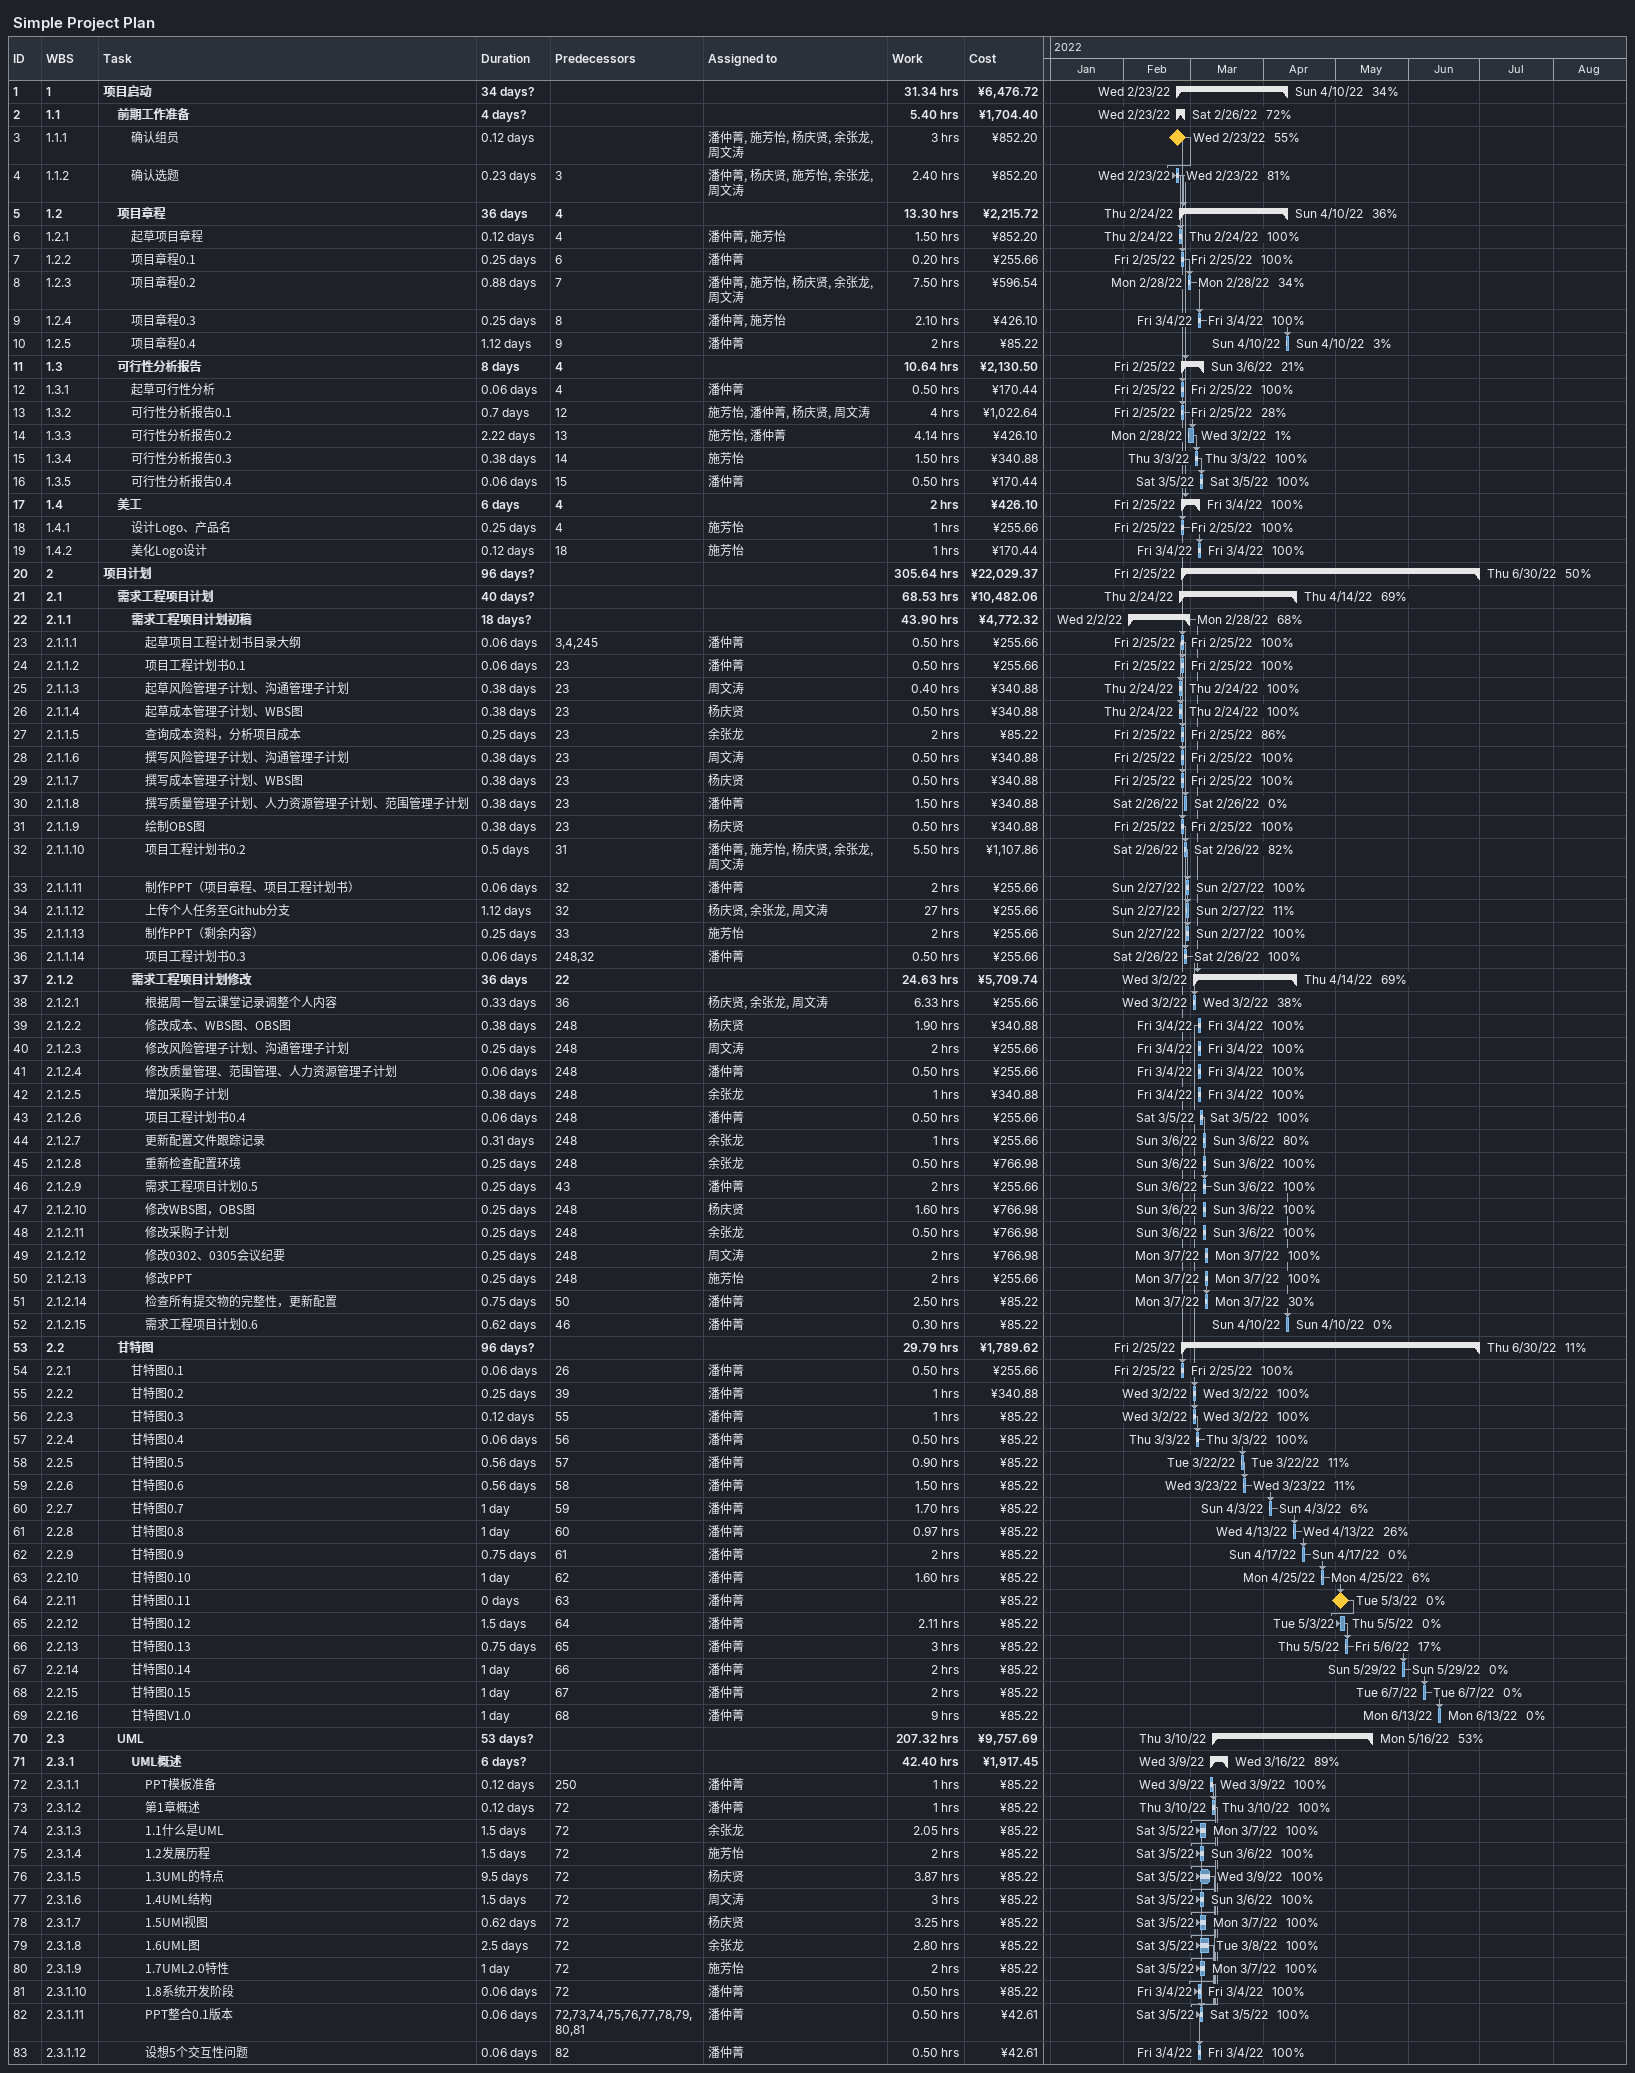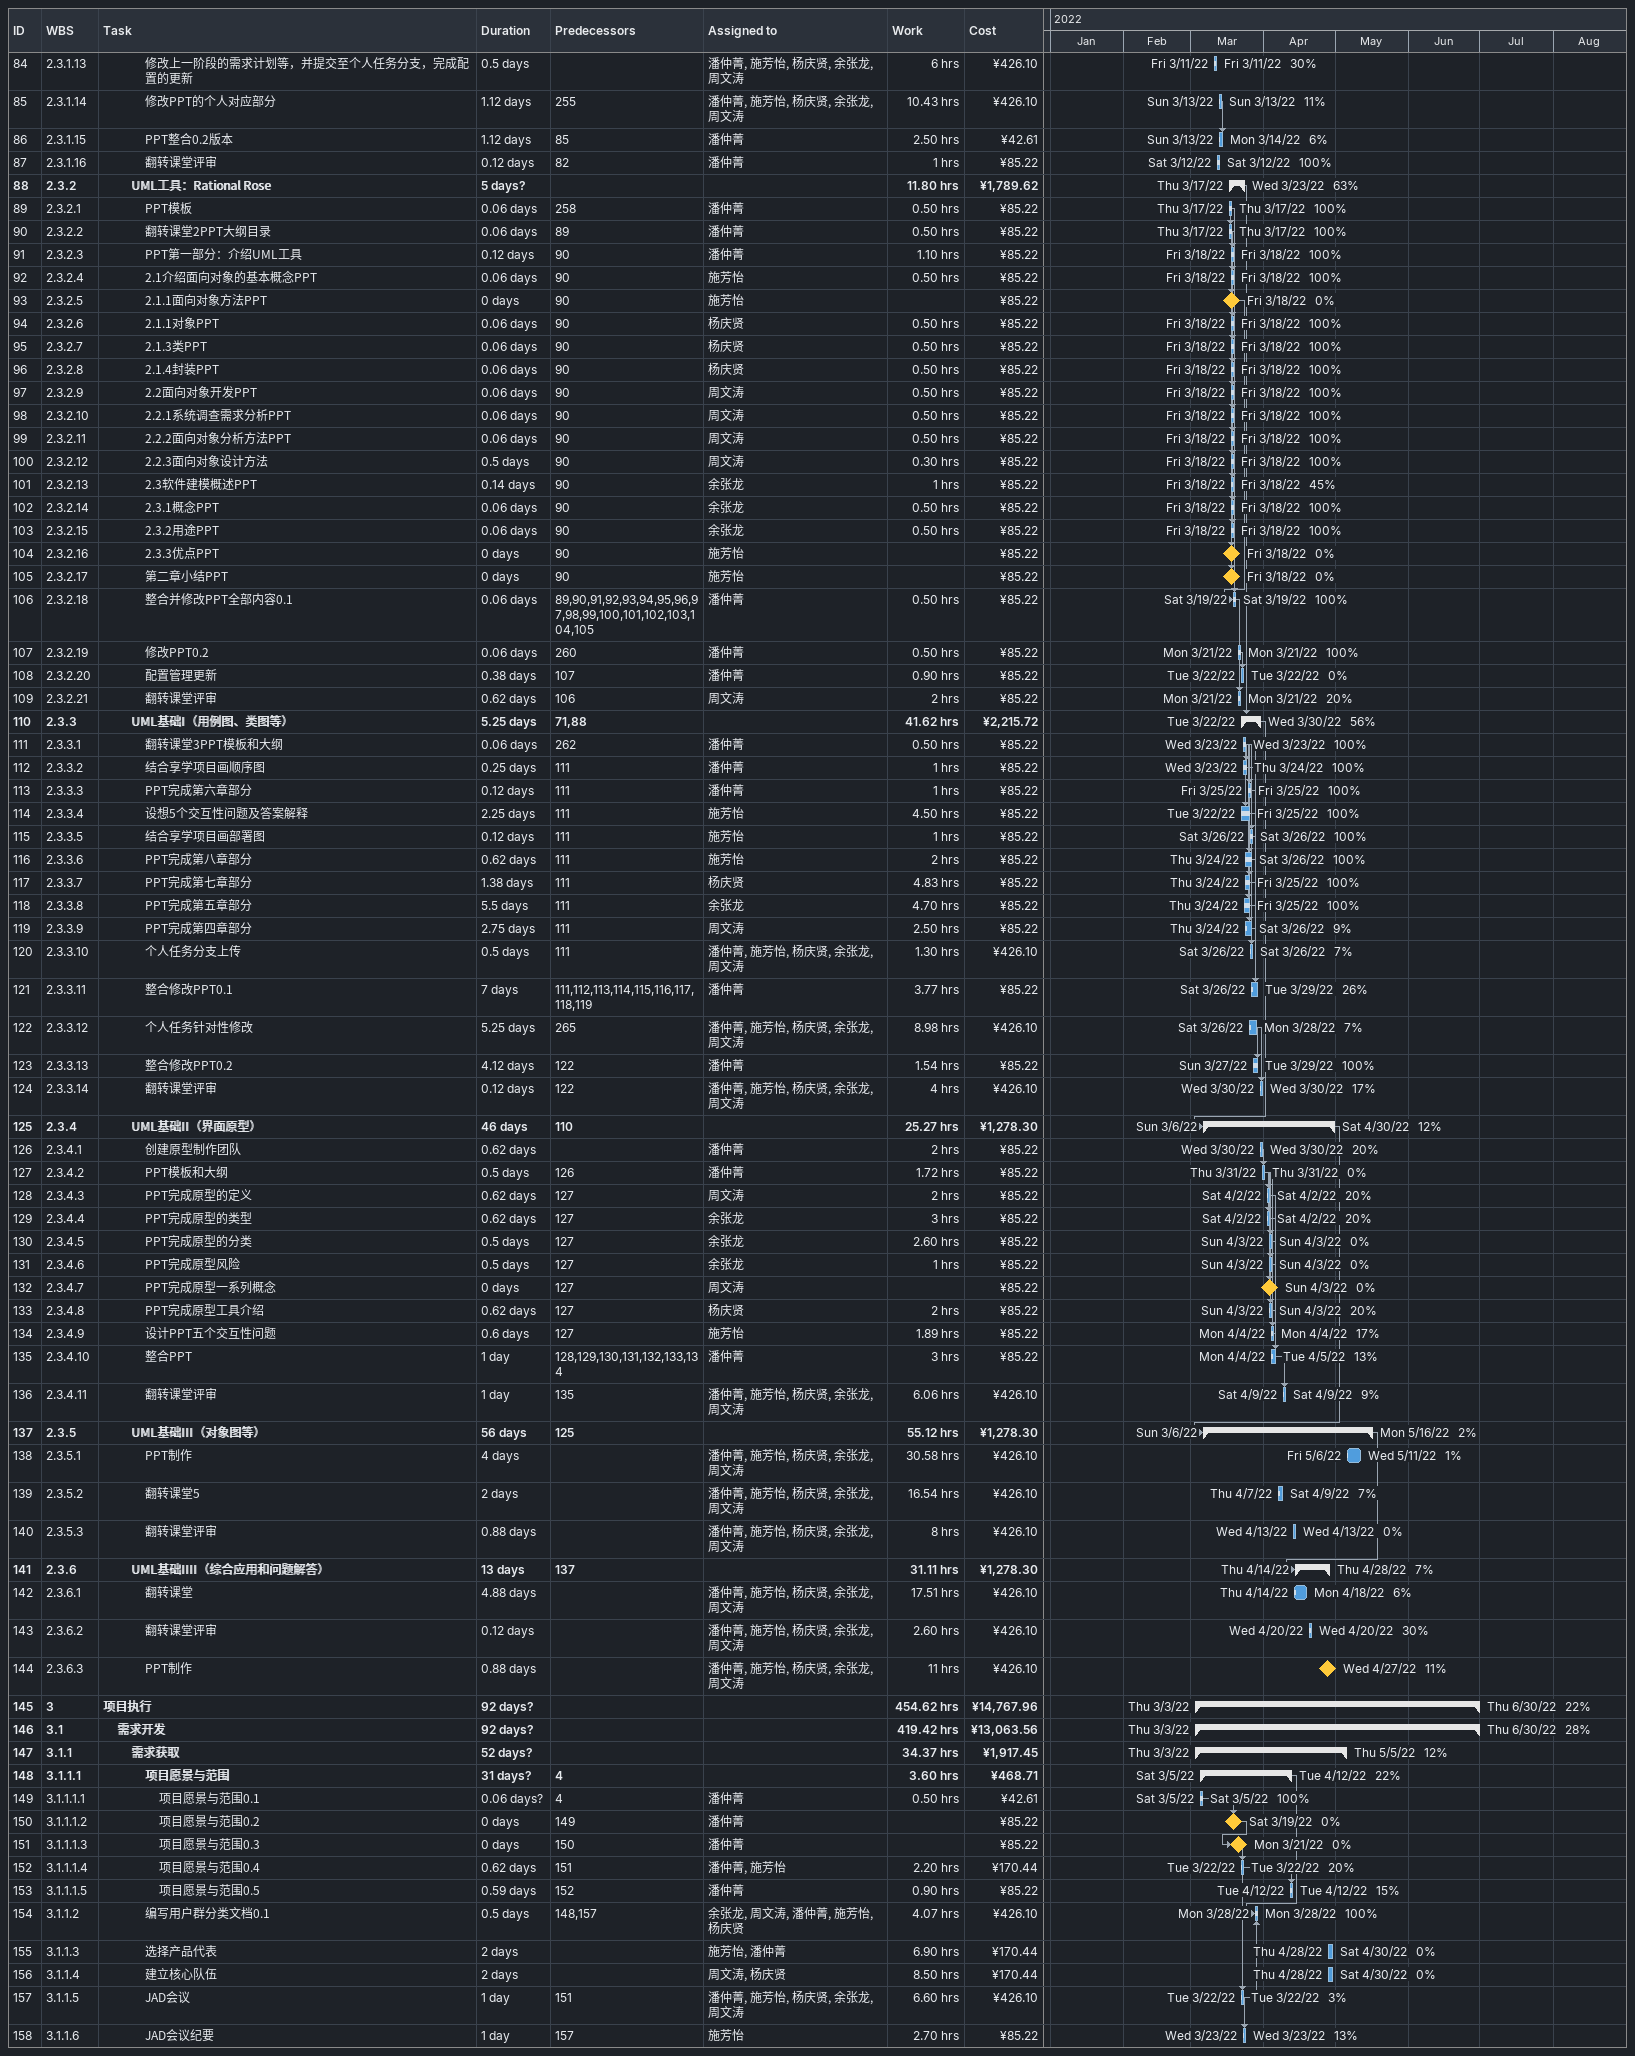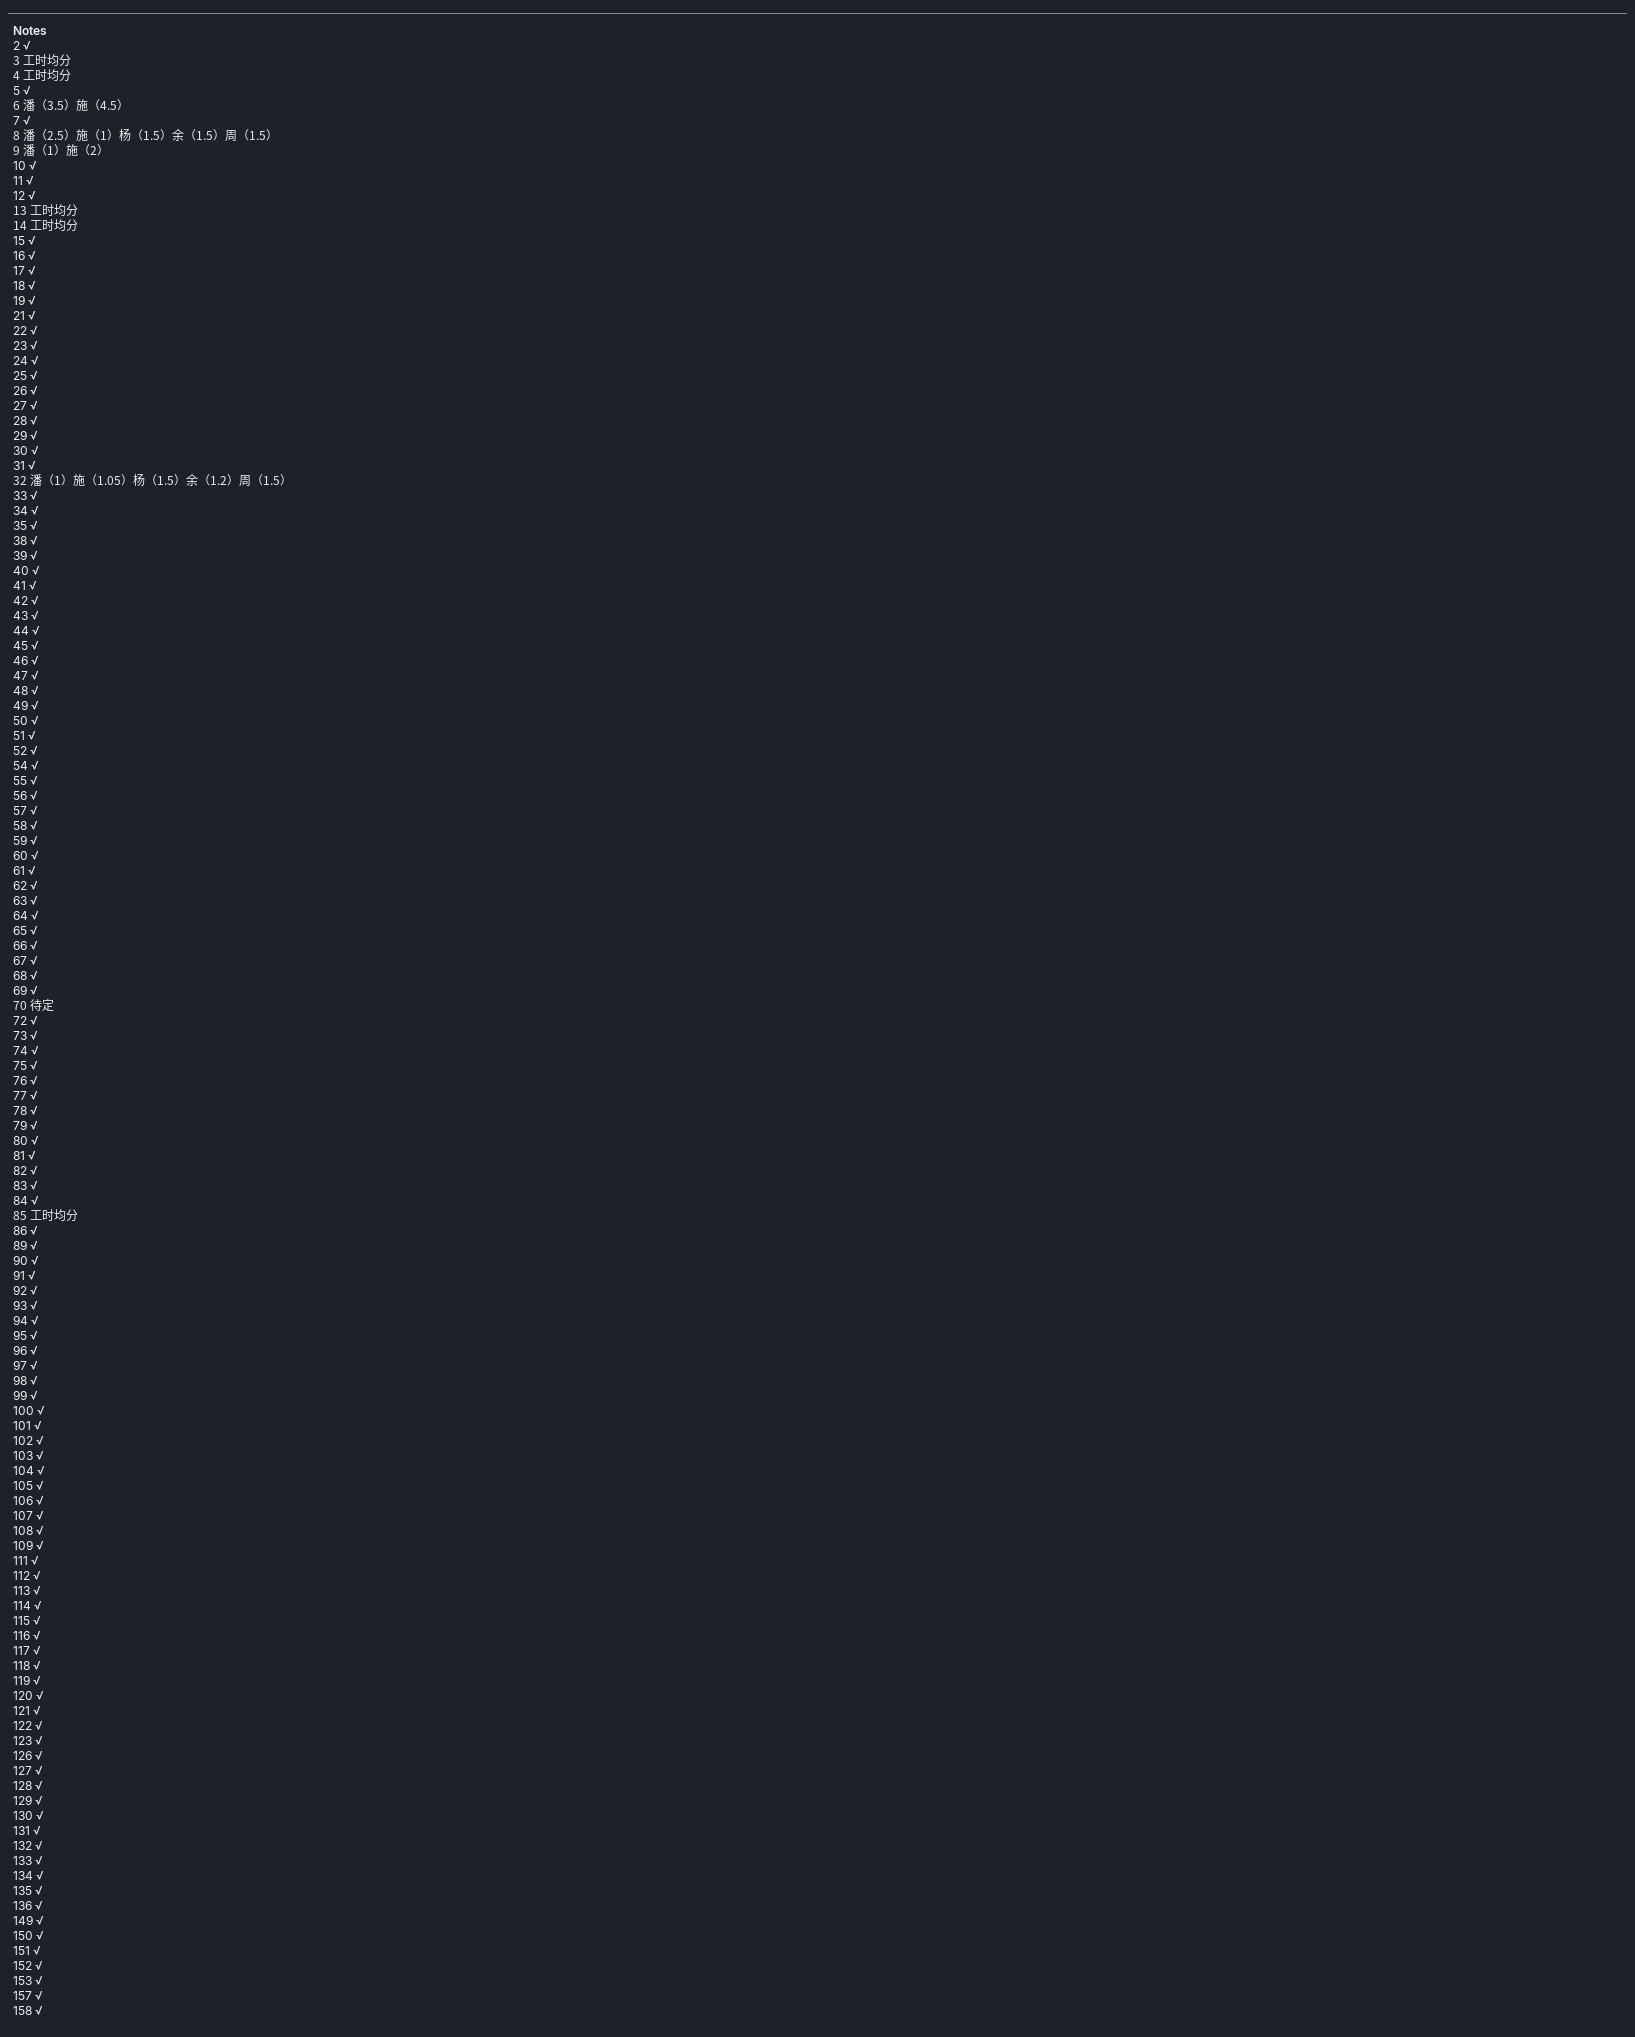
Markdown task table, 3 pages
Simple Project Plan

| ID | WBS | Task | Duration | Start | Finish | Predecessors | Resources | % complete | Work (h) | Cost (¥) |
|---|---|---|---|---|---|---|---|---|---|---|
| 1 | 1 | **项目启动** | 34d? | 2022-02-23 | 2022-04-10 |  |  | 34 | 31.34 | 6476.72 |
| 2 | 1.1 | **前期工作准备** | 4d? | 2022-02-23 | 2022-02-26 |  |  | 72 | 5.40 | 1704.40 |
| 3 | 1.1.1 | 确认组员 | 0.12d | 2022-02-23 | 2022-02-23 |  | 潘仲菁, 施芳怡, 杨庆贤, 余张龙, 周文涛 | 55 | 3 | 852.20 |
| 4 | 1.1.2 | 确认选题 | 0.23d | 2022-02-23 | 2022-02-23 | 3 | 潘仲菁, 杨庆贤, 施芳怡, 余张龙, 周文涛 | 81 | 2.40 | 852.20 |
| 5 | 1.2 | **项目章程** | 36d | 2022-02-24 | 2022-04-10 | 4 |  | 36 | 13.30 | 2215.72 |
| 6 | 1.2.1 | 起草项目章程 | 0.12d | 2022-02-24 | 2022-02-24 | 4 | 潘仲菁, 施芳怡 | 100 | 1.50 | 852.20 |
| 7 | 1.2.2 | 项目章程0.1 | 0.25d | 2022-02-25 | 2022-02-25 | 6 | 潘仲菁 | 100 | 0.20 | 255.66 |
| 8 | 1.2.3 | 项目章程0.2 | 0.88d | 2022-02-28 | 2022-02-28 | 7 | 潘仲菁, 施芳怡, 杨庆贤, 余张龙, 周文涛 | 34 | 7.50 | 596.54 |
| 9 | 1.2.4 | 项目章程0.3 | 0.25d | 2022-03-04 | 2022-03-04 | 8 | 潘仲菁, 施芳怡 | 100 | 2.10 | 426.10 |
| 10 | 1.2.5 | 项目章程0.4 | 1.12d | 2022-04-10 | 2022-04-10 | 9 | 潘仲菁 | 3 | 2 | 85.22 |
| 11 | 1.3 | **可行性分析报告** | 8d | 2022-02-25 | 2022-03-06 | 4 |  | 21 | 10.64 | 2130.50 |
| 12 | 1.3.1 | 起草可行性分析 | 0.06d | 2022-02-25 | 2022-02-25 | 4 | 潘仲菁 | 100 | 0.50 | 170.44 |
| 13 | 1.3.2 | 可行性分析报告0.1 | 0.7d | 2022-02-25 | 2022-02-25 | 12 | 施芳怡, 潘仲菁, 杨庆贤, 周文涛 | 28 | 4 | 1022.64 |
| 14 | 1.3.3 | 可行性分析报告0.2 | 2.22d | 2022-02-28 | 2022-03-02 | 13 | 施芳怡, 潘仲菁 | 1 | 4.14 | 426.10 |
| 15 | 1.3.4 | 可行性分析报告0.3 | 0.38d | 2022-03-03 | 2022-03-03 | 14 | 施芳怡 | 100 | 1.50 | 340.88 |
| 16 | 1.3.5 | 可行性分析报告0.4 | 0.06d | 2022-03-05 | 2022-03-05 | 15 | 潘仲菁 | 100 | 0.50 | 170.44 |
| 17 | 1.4 | **美工** | 6d | 2022-02-25 | 2022-03-04 | 4 |  | 100 | 2 | 426.10 |
| 18 | 1.4.1 | 设计Logo、产品名 | 0.25d | 2022-02-25 | 2022-02-25 | 4 | 施芳怡 | 100 | 1 | 255.66 |
| 19 | 1.4.2 | 美化Logo设计 | 0.12d | 2022-03-04 | 2022-03-04 | 18 | 施芳怡 | 100 | 1 | 170.44 |
| 20 | 2 | **项目计划** | 96d? | 2022-02-25 | 2022-06-30 |  |  | 50 | 305.64 | 22029.37 |
| 21 | 2.1 | **需求工程项目计划** | 40d? | 2022-02-24 | 2022-04-14 |  |  | 69 | 68.53 | 10482.06 |
| 22 | 2.1.1 | **需求工程项目计划初稿** | 18d? | 2022-02-02 | 2022-02-28 |  |  | 68 | 43.90 | 4772.32 |
| 23 | 2.1.1.1 | 起草项目工程计划书目录大纲 | 0.06d | 2022-02-25 | 2022-02-25 | 3, 4, 245 | 潘仲菁 | 100 | 0.50 | 255.66 |
| 24 | 2.1.1.2 | 项目工程计划书0.1 | 0.06d | 2022-02-25 | 2022-02-25 | 23 | 潘仲菁 | 100 | 0.50 | 255.66 |
| 25 | 2.1.1.3 | 起草风险管理子计划、沟通管理子计划 | 0.38d | 2022-02-24 | 2022-02-24 | 23 | 周文涛 | 100 | 0.40 | 340.88 |
| 26 | 2.1.1.4 | 起草成本管理子计划、WBS图 | 0.38d | 2022-02-24 | 2022-02-24 | 23 | 杨庆贤 | 100 | 0.50 | 340.88 |
| 27 | 2.1.1.5 | 查询成本资料，分析项目成本 | 0.25d | 2022-02-25 | 2022-02-25 | 23 | 余张龙 | 86 | 2 | 85.22 |
| 28 | 2.1.1.6 | 撰写风险管理子计划、沟通管理子计划 | 0.38d | 2022-02-25 | 2022-02-25 | 23 | 周文涛 | 100 | 0.50 | 340.88 |
| 29 | 2.1.1.7 | 撰写成本管理子计划、WBS图 | 0.38d | 2022-02-25 | 2022-02-25 | 23 | 杨庆贤 | 100 | 0.50 | 340.88 |
| 30 | 2.1.1.8 | 撰写质量管理子计划、人力资源管理子计划、范围管理子计划 | 0.38d | 2022-02-26 | 2022-02-26 | 23 | 潘仲菁 | 0 | 1.50 | 340.88 |
| 31 | 2.1.1.9 | 绘制OBS图 | 0.38d | 2022-02-25 | 2022-02-25 | 23 | 杨庆贤 | 100 | 0.50 | 340.88 |
| 32 | 2.1.1.10 | 项目工程计划书0.2 | 0.5d | 2022-02-26 | 2022-02-26 | 31 | 潘仲菁, 施芳怡, 杨庆贤, 余张龙, 周文涛 | 82 | 5.50 | 1107.86 |
| 33 | 2.1.1.11 | 制作PPT（项目章程、项目工程计划书） | 0.06d | 2022-02-27 | 2022-02-27 | 32 | 潘仲菁 | 100 | 2 | 255.66 |
| 34 | 2.1.1.12 | 上传个人任务至Github分支 | 1.12d | 2022-02-27 | 2022-02-27 | 32 | 杨庆贤, 余张龙, 周文涛 | 11 | 27 | 255.66 |
| 35 | 2.1.1.13 | 制作PPT（剩余内容） | 0.25d | 2022-02-27 | 2022-02-27 | 33 | 施芳怡 | 100 | 2 | 255.66 |
| 36 | 2.1.1.14 | 项目工程计划书0.3 | 0.06d | 2022-02-26 | 2022-02-26 | 248, 32 | 潘仲菁 | 100 | 0.50 | 255.66 |
| 37 | 2.1.2 | **需求工程项目计划修改** | 36d | 2022-03-02 | 2022-04-14 | 22 |  | 69 | 24.63 | 5709.74 |
| 38 | 2.1.2.1 | 根据周一智云课堂记录调整个人内容 | 0.33d | 2022-03-02 | 2022-03-02 | 36 | 杨庆贤, 余张龙, 周文涛 | 38 | 6.33 | 255.66 |
| 39 | 2.1.2.2 | 修改成本、WBS图、OBS图 | 0.38d | 2022-03-04 | 2022-03-04 | 248 | 杨庆贤 | 100 | 1.90 | 340.88 |
| 40 | 2.1.2.3 | 修改风险管理子计划、沟通管理子计划 | 0.25d | 2022-03-04 | 2022-03-04 | 248 | 周文涛 | 100 | 2 | 255.66 |
| 41 | 2.1.2.4 | 修改质量管理、范围管理、人力资源管理子计划 | 0.06d | 2022-03-04 | 2022-03-04 | 248 | 潘仲菁 | 100 | 0.50 | 255.66 |
| 42 | 2.1.2.5 | 增加采购子计划 | 0.38d | 2022-03-04 | 2022-03-04 | 248 | 余张龙 | 100 | 1 | 340.88 |
| 43 | 2.1.2.6 | 项目工程计划书0.4 | 0.06d | 2022-03-05 | 2022-03-05 | 248 | 潘仲菁 | 100 | 0.50 | 255.66 |
| 44 | 2.1.2.7 | 更新配置文件跟踪记录 | 0.31d | 2022-03-06 | 2022-03-06 | 248 | 余张龙 | 80 | 1 | 255.66 |
| 45 | 2.1.2.8 | 重新检查配置环境 | 0.25d | 2022-03-06 | 2022-03-06 | 248 | 余张龙 | 100 | 0.50 | 766.98 |
| 46 | 2.1.2.9 | 需求工程项目计划0.5 | 0.25d | 2022-03-06 | 2022-03-06 | 43 | 潘仲菁 | 100 | 2 | 255.66 |
| 47 | 2.1.2.10 | 修改WBS图，OBS图 | 0.25d | 2022-03-06 | 2022-03-06 | 248 | 杨庆贤 | 100 | 1.60 | 766.98 |
| 48 | 2.1.2.11 | 修改采购子计划 | 0.25d | 2022-03-06 | 2022-03-06 | 248 | 余张龙 | 100 | 0.50 | 766.98 |
| 49 | 2.1.2.12 | 修改0302、0305会议纪要 | 0.25d | 2022-03-07 | 2022-03-07 | 248 | 周文涛 | 100 | 2 | 766.98 |
| 50 | 2.1.2.13 | 修改PPT | 0.25d | 2022-03-07 | 2022-03-07 | 248 | 施芳怡 | 100 | 2 | 255.66 |
| 51 | 2.1.2.14 | 检查所有提交物的完整性，更新配置 | 0.75d | 2022-03-07 | 2022-03-07 | 50 | 潘仲菁 | 30 | 2.50 | 85.22 |
| 52 | 2.1.2.15 | 需求工程项目计划0.6 | 0.62d | 2022-04-10 | 2022-04-10 | 46 | 潘仲菁 | 0 | 0.30 | 85.22 |
| 53 | 2.2 | **甘特图** | 96d? | 2022-02-25 | 2022-06-30 |  |  | 11 | 29.79 | 1789.62 |
| 54 | 2.2.1 | 甘特图0.1 | 0.06d | 2022-02-25 | 2022-02-25 | 26 | 潘仲菁 | 100 | 0.50 | 255.66 |
| 55 | 2.2.2 | 甘特图0.2 | 0.25d | 2022-03-02 | 2022-03-02 | 39 | 潘仲菁 | 100 | 1 | 340.88 |
| 56 | 2.2.3 | 甘特图0.3 | 0.12d | 2022-03-02 | 2022-03-02 | 55 | 潘仲菁 | 100 | 1 | 85.22 |
| 57 | 2.2.4 | 甘特图0.4 | 0.06d | 2022-03-03 | 2022-03-03 | 56 | 潘仲菁 | 100 | 0.50 | 85.22 |
| 58 | 2.2.5 | 甘特图0.5 | 0.56d | 2022-03-22 | 2022-03-22 | 57 | 潘仲菁 | 11 | 0.90 | 85.22 |
| 59 | 2.2.6 | 甘特图0.6 | 0.56d | 2022-03-23 | 2022-03-23 | 58 | 潘仲菁 | 11 | 1.50 | 85.22 |
| 60 | 2.2.7 | 甘特图0.7 | 1d | 2022-04-03 | 2022-04-03 | 59 | 潘仲菁 | 6 | 1.70 | 85.22 |
| 61 | 2.2.8 | 甘特图0.8 | 1d | 2022-04-13 | 2022-04-13 | 60 | 潘仲菁 | 26 | 0.97 | 85.22 |
| 62 | 2.2.9 | 甘特图0.9 | 0.75d | 2022-04-17 | 2022-04-17 | 61 | 潘仲菁 | 0 | 2 | 85.22 |
| 63 | 2.2.10 | 甘特图0.10 | 1d | 2022-04-25 | 2022-04-25 | 62 | 潘仲菁 | 6 | 1.60 | 85.22 |
| 64 | 2.2.11 | 甘特图0.11 | 0d | 2022-05-03 | 2022-05-03 | 63 | 潘仲菁 | 0 |  | 85.22 |
| 65 | 2.2.12 | 甘特图0.12 | 1.5d | 2022-05-03 | 2022-05-05 | 64 | 潘仲菁 | 0 | 2.11 | 85.22 |
| 66 | 2.2.13 | 甘特图0.13 | 0.75d | 2022-05-05 | 2022-05-06 | 65 | 潘仲菁 | 17 | 3 | 85.22 |
| 67 | 2.2.14 | 甘特图0.14 | 1d | 2022-05-29 | 2022-05-29 | 66 | 潘仲菁 | 0 | 2 | 85.22 |
| 68 | 2.2.15 | 甘特图0.15 | 1d | 2022-06-07 | 2022-06-07 | 67 | 潘仲菁 | 0 | 2 | 85.22 |
| 69 | 2.2.16 | 甘特图V1.0 | 1d | 2022-06-13 | 2022-06-13 | 68 | 潘仲菁 | 0 | 9 | 85.22 |
| 70 | 2.3 | **UML** | 53d? | 2022-03-10 | 2022-05-16 |  |  | 53 | 207.32 | 9757.69 |
| 71 | 2.3.1 | **UML概述** | 6d? | 2022-03-09 | 2022-03-16 |  |  | 89 | 42.40 | 1917.45 |
| 72 | 2.3.1.1 | PPT模板准备 | 0.12d | 2022-03-09 | 2022-03-09 | 250 | 潘仲菁 | 100 | 1 | 85.22 |
| 73 | 2.3.1.2 | 第1章概述 | 0.12d | 2022-03-10 | 2022-03-10 | 72 | 潘仲菁 | 100 | 1 | 85.22 |
| 74 | 2.3.1.3 | 1.1什么是UML | 1.5d | 2022-03-05 | 2022-03-07 | 72 | 余张龙 | 100 | 2.05 | 85.22 |
| 75 | 2.3.1.4 | 1.2发展历程 | 1.5d | 2022-03-05 | 2022-03-06 | 72 | 施芳怡 | 100 | 2 | 85.22 |
| 76 | 2.3.1.5 | 1.3UML的特点 | 9.5d | 2022-03-05 | 2022-03-09 | 72 | 杨庆贤 | 100 | 3.87 | 85.22 |
| 77 | 2.3.1.6 | 1.4UML结构 | 1.5d | 2022-03-05 | 2022-03-06 | 72 | 周文涛 | 100 | 3 | 85.22 |
| 78 | 2.3.1.7 | 1.5UMl视图 | 0.62d | 2022-03-05 | 2022-03-07 | 72 | 杨庆贤 | 100 | 3.25 | 85.22 |
| 79 | 2.3.1.8 | 1.6UML图 | 2.5d | 2022-03-05 | 2022-03-08 | 72 | 余张龙 | 100 | 2.80 | 85.22 |
| 80 | 2.3.1.9 | 1.7UML2.0特性 | 1d | 2022-03-05 | 2022-03-07 | 72 | 施芳怡 | 100 | 2 | 85.22 |
| 81 | 2.3.1.10 | 1.8系统开发阶段 | 0.06d | 2022-03-04 | 2022-03-04 | 72 | 潘仲菁 | 100 | 0.50 | 85.22 |
| 82 | 2.3.1.11 | PPT整合0.1版本 | 0.06d | 2022-03-05 | 2022-03-05 | 72, 73, 74, 75, 76, 77, 78, 79, 80, 81 | 潘仲菁 | 100 | 0.50 | 42.61 |
| 83 | 2.3.1.12 | 设想5个交互性问题 | 0.06d | 2022-03-04 | 2022-03-04 | 82 | 潘仲菁 | 100 | 0.50 | 42.61 |
| 84 | 2.3.1.13 | 修改上一阶段的需求计划等，并提交至个人任务分支，完成配置的更新 | 0.5d | 2022-03-11 | 2022-03-11 |  | 潘仲菁, 施芳怡, 杨庆贤, 余张龙, 周文涛 | 30 | 6 | 426.10 |
| 85 | 2.3.1.14 | 修改PPT的个人对应部分 | 1.12d | 2022-03-13 | 2022-03-13 | 255 | 潘仲菁, 施芳怡, 杨庆贤, 余张龙, 周文涛 | 11 | 10.43 | 426.10 |
| 86 | 2.3.1.15 | PPT整合0.2版本 | 1.12d | 2022-03-13 | 2022-03-14 | 85 | 潘仲菁 | 6 | 2.50 | 42.61 |
| 87 | 2.3.1.16 | 翻转课堂评审 | 0.12d | 2022-03-12 | 2022-03-12 | 82 | 潘仲菁 | 100 | 1 | 85.22 |
| 88 | 2.3.2 | **UML工具：Rational Rose** | 5d? | 2022-03-17 | 2022-03-23 |  |  | 63 | 11.80 | 1789.62 |
| 89 | 2.3.2.1 | PPT模板 | 0.06d | 2022-03-17 | 2022-03-17 | 258 | 潘仲菁 | 100 | 0.50 | 85.22 |
| 90 | 2.3.2.2 | 翻转课堂2PPT大纲目录 | 0.06d | 2022-03-17 | 2022-03-17 | 89 | 潘仲菁 | 100 | 0.50 | 85.22 |
| 91 | 2.3.2.3 | PPT第一部分：介绍UML工具 | 0.12d | 2022-03-18 | 2022-03-18 | 90 | 潘仲菁 | 100 | 1.10 | 85.22 |
| 92 | 2.3.2.4 | 2.1介绍面向对象的基本概念PPT | 0.06d | 2022-03-18 | 2022-03-18 | 90 | 施芳怡 | 100 | 0.50 | 85.22 |
| 93 | 2.3.2.5 | 2.1.1面向对象方法PPT | 0d | 2022-03-18 | 2022-03-18 | 90 | 施芳怡 | 0 |  | 85.22 |
| 94 | 2.3.2.6 | 2.1.1对象PPT | 0.06d | 2022-03-18 | 2022-03-18 | 90 | 杨庆贤 | 100 | 0.50 | 85.22 |
| 95 | 2.3.2.7 | 2.1.3类PPT | 0.06d | 2022-03-18 | 2022-03-18 | 90 | 杨庆贤 | 100 | 0.50 | 85.22 |
| 96 | 2.3.2.8 | 2.1.4封装PPT | 0.06d | 2022-03-18 | 2022-03-18 | 90 | 杨庆贤 | 100 | 0.50 | 85.22 |
| 97 | 2.3.2.9 | 2.2面向对象开发PPT | 0.06d | 2022-03-18 | 2022-03-18 | 90 | 周文涛 | 100 | 0.50 | 85.22 |
| 98 | 2.3.2.10 | 2.2.1系统调查需求分析PPT | 0.06d | 2022-03-18 | 2022-03-18 | 90 | 周文涛 | 100 | 0.50 | 85.22 |
| 99 | 2.3.2.11 | 2.2.2面向对象分析方法PPT | 0.06d | 2022-03-18 | 2022-03-18 | 90 | 周文涛 | 100 | 0.50 | 85.22 |
| 100 | 2.3.2.12 | 2.2.3面向对象设计方法 | 0.5d | 2022-03-18 | 2022-03-18 | 90 | 周文涛 | 100 | 0.30 | 85.22 |
| 101 | 2.3.2.13 | 2.3软件建模概述PPT | 0.14d | 2022-03-18 | 2022-03-18 | 90 | 余张龙 | 45 | 1 | 85.22 |
| 102 | 2.3.2.14 | 2.3.1概念PPT | 0.06d | 2022-03-18 | 2022-03-18 | 90 | 余张龙 | 100 | 0.50 | 85.22 |
| 103 | 2.3.2.15 | 2.3.2用途PPT | 0.06d | 2022-03-18 | 2022-03-18 | 90 | 余张龙 | 100 | 0.50 | 85.22 |
| 104 | 2.3.2.16 | 2.3.3优点PPT | 0d | 2022-03-18 | 2022-03-18 | 90 | 施芳怡 | 0 |  | 85.22 |
| 105 | 2.3.2.17 | 第二章小结PPT | 0d | 2022-03-18 | 2022-03-18 | 90 | 施芳怡 | 0 |  | 85.22 |
| 106 | 2.3.2.18 | 整合并修改PPT全部内容0.1 | 0.06d | 2022-03-19 | 2022-03-19 | 89, 90, 91, 92, 93, 94, 95, 96, 97, 98, 99, 100, 101, 102, 103, 104, 105 | 潘仲菁 | 100 | 0.50 | 85.22 |
| 107 | 2.3.2.19 | 修改PPT0.2 | 0.06d | 2022-03-21 | 2022-03-21 | 260 | 潘仲菁 | 100 | 0.50 | 85.22 |
| 108 | 2.3.2.20 | 配置管理更新 | 0.38d | 2022-03-22 | 2022-03-22 | 107 | 潘仲菁 | 0 | 0.90 | 85.22 |
| 109 | 2.3.2.21 | 翻转课堂评审 | 0.62d | 2022-03-21 | 2022-03-21 | 106 | 周文涛 | 20 | 2 | 85.22 |
| 110 | 2.3.3 | **UML基础I（用例图、类图等）** | 5.25d | 2022-03-22 | 2022-03-30 | 71, 88 |  | 56 | 41.62 | 2215.72 |
| 111 | 2.3.3.1 | 翻转课堂3PPT模板和大纲 | 0.06d | 2022-03-23 | 2022-03-23 | 262 | 潘仲菁 | 100 | 0.50 | 85.22 |
| 112 | 2.3.3.2 | 结合享学项目画顺序图 | 0.25d | 2022-03-23 | 2022-03-24 | 111 | 潘仲菁 | 100 | 1 | 85.22 |
| 113 | 2.3.3.3 | PPT完成第六章部分 | 0.12d | 2022-03-25 | 2022-03-25 | 111 | 潘仲菁 | 100 | 1 | 85.22 |
| 114 | 2.3.3.4 | 设想5个交互性问题及答案解释 | 2.25d | 2022-03-22 | 2022-03-25 | 111 | 施芳怡 | 100 | 4.50 | 85.22 |
| 115 | 2.3.3.5 | 结合享学项目画部署图 | 0.12d | 2022-03-26 | 2022-03-26 | 111 | 施芳怡 | 100 | 1 | 85.22 |
| 116 | 2.3.3.6 | PPT完成第八章部分 | 0.62d | 2022-03-24 | 2022-03-26 | 111 | 施芳怡 | 100 | 2 | 85.22 |
| 117 | 2.3.3.7 | PPT完成第七章部分 | 1.38d | 2022-03-24 | 2022-03-25 | 111 | 杨庆贤 | 100 | 4.83 | 85.22 |
| 118 | 2.3.3.8 | PPT完成第五章部分 | 5.5d | 2022-03-24 | 2022-03-25 | 111 | 余张龙 | 100 | 4.70 | 85.22 |
| 119 | 2.3.3.9 | PPT完成第四章部分 | 2.75d | 2022-03-24 | 2022-03-26 | 111 | 周文涛 | 9 | 2.50 | 85.22 |
| 120 | 2.3.3.10 | 个人任务分支上传 | 0.5d | 2022-03-26 | 2022-03-26 | 111 | 潘仲菁, 施芳怡, 杨庆贤, 余张龙, 周文涛 | 7 | 1.30 | 426.10 |
| 121 | 2.3.3.11 | 整合修改PPT0.1 | 7d | 2022-03-26 | 2022-03-29 | 111, 112, 113, 114, 115, 116, 117, 118, 119 | 潘仲菁 | 26 | 3.77 | 85.22 |
| 122 | 2.3.3.12 | 个人任务针对性修改 | 5.25d | 2022-03-26 | 2022-03-28 | 265 | 潘仲菁, 施芳怡, 杨庆贤, 余张龙, 周文涛 | 7 | 8.98 | 426.10 |
| 123 | 2.3.3.13 | 整合修改PPT0.2 | 4.12d | 2022-03-27 | 2022-03-29 | 122 | 潘仲菁 | 100 | 1.54 | 85.22 |
| 124 | 2.3.3.14 | 翻转课堂评审 | 0.12d | 2022-03-30 | 2022-03-30 | 122 | 潘仲菁, 施芳怡, 杨庆贤, 余张龙, 周文涛 | 17 | 4 | 426.10 |
| 125 | 2.3.4 | **UML基础II（界面原型）** | 46d | 2022-03-06 | 2022-04-30 | 110 |  | 12 | 25.27 | 1278.30 |
| 126 | 2.3.4.1 | 创建原型制作团队 | 0.62d | 2022-03-30 | 2022-03-30 |  | 潘仲菁 | 20 | 2 | 85.22 |
| 127 | 2.3.4.2 | PPT模板和大纲 | 0.5d | 2022-03-31 | 2022-03-31 | 126 | 潘仲菁 | 0 | 1.72 | 85.22 |
| 128 | 2.3.4.3 | PPT完成原型的定义 | 0.62d | 2022-04-02 | 2022-04-02 | 127 | 周文涛 | 20 | 2 | 85.22 |
| 129 | 2.3.4.4 | PPT完成原型的类型 | 0.62d | 2022-04-02 | 2022-04-02 | 127 | 余张龙 | 20 | 3 | 85.22 |
| 130 | 2.3.4.5 | PPT完成原型的分类 | 0.5d | 2022-04-03 | 2022-04-03 | 127 | 余张龙 | 0 | 2.60 | 85.22 |
| 131 | 2.3.4.6 | PPT完成原型风险 | 0.5d | 2022-04-03 | 2022-04-03 | 127 | 余张龙 | 0 | 1 | 85.22 |
| 132 | 2.3.4.7 | PPT完成原型一系列概念 | 0d | 2022-04-03 | 2022-04-03 | 127 | 周文涛 | 0 |  | 85.22 |
| 133 | 2.3.4.8 | PPT完成原型工具介绍 | 0.62d | 2022-04-03 | 2022-04-03 | 127 | 杨庆贤 | 20 | 2 | 85.22 |
| 134 | 2.3.4.9 | 设计PPT五个交互性问题 | 0.6d | 2022-04-04 | 2022-04-04 | 127 | 施芳怡 | 17 | 1.89 | 85.22 |
| 135 | 2.3.4.10 | 整合PPT | 1d | 2022-04-04 | 2022-04-05 | 128, 129, 130, 131, 132, 133, 134 | 潘仲菁 | 13 | 3 | 85.22 |
| 136 | 2.3.4.11 | 翻转课堂评审 | 1d | 2022-04-09 | 2022-04-09 | 135 | 潘仲菁, 施芳怡, 杨庆贤, 余张龙, 周文涛 | 9 | 6.06 | 426.10 |
| 137 | 2.3.5 | **UML基础III（对象图等）** | 56d | 2022-03-06 | 2022-05-16 | 125 |  | 2 | 55.12 | 1278.30 |
| 138 | 2.3.5.1 | PPT制作 | 4d | 2022-05-06 | 2022-05-11 |  | 潘仲菁, 施芳怡, 杨庆贤, 余张龙, 周文涛 | 1 | 30.58 | 426.10 |
| 139 | 2.3.5.2 | 翻转课堂5 | 2d | 2022-04-07 | 2022-04-09 |  | 潘仲菁, 施芳怡, 杨庆贤, 余张龙, 周文涛 | 7 | 16.54 | 426.10 |
| 140 | 2.3.5.3 | 翻转课堂评审 | 0.88d | 2022-04-13 | 2022-04-13 |  | 潘仲菁, 施芳怡, 杨庆贤, 余张龙, 周文涛 | 0 | 8 | 426.10 |
| 141 | 2.3.6 | **UML基础IIII（综合应用和问题解答）** | 13d | 2022-04-14 | 2022-04-28 | 137 |  | 7 | 31.11 | 1278.30 |
| 142 | 2.3.6.1 | 翻转课堂 | 4.88d | 2022-04-14 | 2022-04-18 |  | 潘仲菁, 施芳怡, 杨庆贤, 余张龙, 周文涛 | 6 | 17.51 | 426.10 |
| 143 | 2.3.6.2 | 翻转课堂评审 | 0.12d | 2022-04-20 | 2022-04-20 |  | 潘仲菁, 施芳怡, 杨庆贤, 余张龙, 周文涛 | 30 | 2.60 | 426.10 |
| 144 | 2.3.6.3 | PPT制作 | 0.88d | 2022-04-27 | 2022-04-27 |  | 潘仲菁, 施芳怡, 杨庆贤, 余张龙, 周文涛 | 11 | 11 | 426.10 |
| 145 | 3 | **项目执行** | 92d? | 2022-03-03 | 2022-06-30 |  |  | 22 | 454.62 | 14767.96 |
| 146 | 3.1 | **需求开发** | 92d? | 2022-03-03 | 2022-06-30 |  |  | 28 | 419.42 | 13063.56 |
| 147 | 3.1.1 | **需求获取** | 52d? | 2022-03-03 | 2022-05-05 |  |  | 12 | 34.37 | 1917.45 |
| 148 | 3.1.1.1 | **项目愿景与范围** | 31d? | 2022-03-05 | 2022-04-12 | 4 |  | 22 | 3.60 | 468.71 |
| 149 | 3.1.1.1.1 | 项目愿景与范围0.1 | 0.06d? | 2022-03-05 | 2022-03-05 | 4 | 潘仲菁 | 100 | 0.50 | 42.61 |
| 150 | 3.1.1.1.2 | 项目愿景与范围0.2 | 0d | 2022-03-19 | 2022-03-19 | 149 | 潘仲菁 | 0 |  | 85.22 |
| 151 | 3.1.1.1.3 | 项目愿景与范围0.3 | 0d | 2022-03-21 | 2022-03-21 | 150 | 潘仲菁 | 0 |  | 85.22 |
| 152 | 3.1.1.1.4 | 项目愿景与范围0.4 | 0.62d | 2022-03-22 | 2022-03-22 | 151 | 潘仲菁, 施芳怡 | 20 | 2.20 | 170.44 |
| 153 | 3.1.1.1.5 | 项目愿景与范围0.5 | 0.59d | 2022-04-12 | 2022-04-12 | 152 | 潘仲菁 | 15 | 0.90 | 85.22 |
| 154 | 3.1.1.2 | 编写用户群分类文档0.1 | 0.5d | 2022-03-28 | 2022-03-28 | 148, 157 | 余张龙, 周文涛, 潘仲菁, 施芳怡, 杨庆贤 | 100 | 4.07 | 426.10 |
| 155 | 3.1.1.3 | 选择产品代表 | 2d | 2022-04-28 | 2022-04-30 |  | 施芳怡, 潘仲菁 | 0 | 6.90 | 170.44 |
| 156 | 3.1.1.4 | 建立核心队伍 | 2d | 2022-04-28 | 2022-04-30 |  | 周文涛, 杨庆贤 | 0 | 8.50 | 170.44 |
| 157 | 3.1.1.5 | JAD会议 | 1d | 2022-03-22 | 2022-03-22 | 151 | 潘仲菁, 施芳怡, 杨庆贤, 余张龙, 周文涛 | 3 | 6.60 | 426.10 |
| 158 | 3.1.1.6 | JAD会议纪要 | 1d | 2022-03-23 | 2022-03-23 | 157 | 施芳怡 | 13 | 2.70 | 85.22 |

Notes
- 2: √
- 3: 工时均分
- 4: 工时均分
- 5: √
- 6: 潘（3.5）施（4.5）
- 7: √
- 8: 潘（2.5）施（1）杨（1.5）余（1.5）周（1.5）
- 9: 潘（1）施（2）
- 10: √
- 11: √
- 12: √
- 13: 工时均分
- 14: 工时均分
- 15: √
- 16: √
- 17: √
- 18: √
- 19: √
- 21: √
- 22: √
- 23: √
- 24: √
- 25: √
- 26: √
- 27: √
- 28: √
- 29: √
- 30: √
- 31: √
- 32: 潘（1）施（1.05）杨（1.5）余（1.2）周（1.5）
- 33: √
- 34: √
- 35: √
- 38: √
- 39: √
- 40: √
- 41: √
- 42: √
- 43: √
- 44: √
- 45: √
- 46: √
- 47: √
- 48: √
- 49: √
- 50: √
- 51: √
- 52: √
- 54: √
- 55: √
- 56: √
- 57: √
- 58: √
- 59: √
- 60: √
- 61: √
- 62: √
- 63: √
- 64: √
- 65: √
- 66: √
- 67: √
- 68: √
- 69: √
- 70: 待定
- 72: √
- 73: √
- 74: √
- 75: √
- 76: √
- 77: √
- 78: √
- 79: √
- 80: √
- 81: √
- 82: √
- 83: √
- 84: √
- 85: 工时均分
- 86: √
- 89: √
- 90: √
- 91: √
- 92: √
- 93: √
- 94: √
- 95: √
- 96: √
- 97: √
- 98: √
- 99: √
- 100: √
- 101: √
- 102: √
- 103: √
- 104: √
- 105: √
- 106: √
- 107: √
- 108: √
- 109: √
- 111: √
- 112: √
- 113: √
- 114: √
- 115: √
- 116: √
- 117: √
- 118: √
- 119: √
- 120: √
- 121: √
- 122: √
- 123: √
- 126: √
- 127: √
- 128: √
- 129: √
- 130: √
- 131: √
- 132: √
- 133: √
- 134: √
- 135: √
- 136: √
- 149: √
- 150: √
- 151: √
- 152: √
- 153: √
- 157: √
- 158: √
